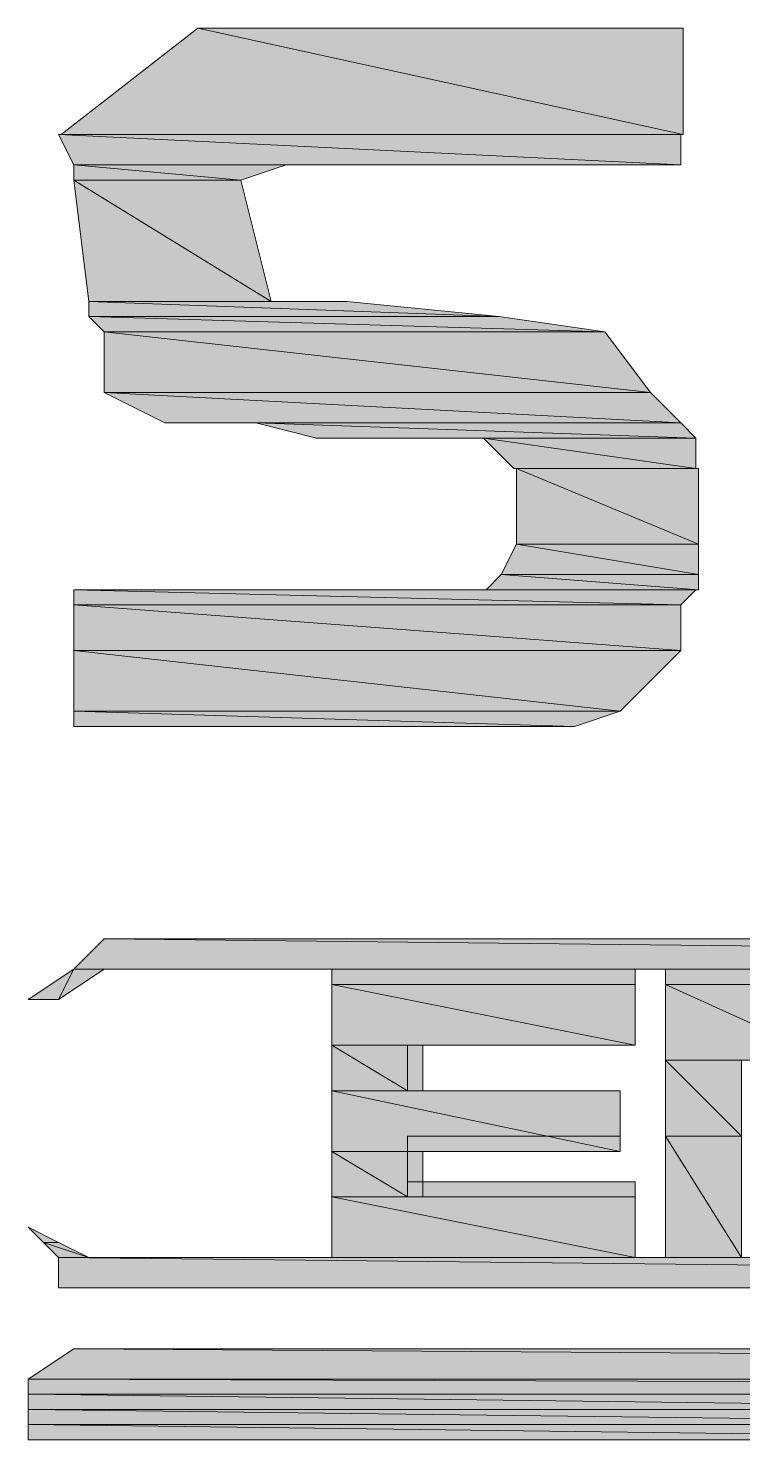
# Model space of a CAD drawing. Header units: millimetres. Extents: x -11 to 1219, y 0 to 1751.
# Drawn here: x 886.94 to 906.69, y 1243.32 to 1282.32 of the extents above; entities that cross this region are included whole.
import ezdxf

# ---------------------------------------------------------------- set-up
doc = ezdxf.new("R2010")
doc.units = ezdxf.units.MM
doc.header["$LTSCALE"] = 10
for name, color, linetype in [('1', 7, 'CONTINUOUS'), ('PDF2_Geometry', 7, 'CONTINUOUS'), ('PDF2_Solid Fills', 7, 'CONTINUOUS')]:
    doc.layers.add(name, color=color, linetype=linetype)

# ---------------------------------------------------------------- blocks, each defined once
blk = doc.blocks.new('Sinee')
at = {"layer": 'PDF2_Geometry', "lineweight": 5}
for points in [[(190.862, -314.579), (187.088, -317.514), (204.28, -317.514)], [(190.862, -314.579), (194.636, -314.579)], [(190.862, -314.579), (204.28, -314.579)], [(190.862, -314.579), (204.28, -314.579)], [(190.862, -314.579), (204.28, -314.579), (204.28, -317.514)], [(194.566, -314.579), (201.276, -314.579)], [(201.346, -314.579), (204.281, -314.579)], [(204.211, -314.579), (204.211, -314.579)], [(187.018, -317.514), (187.437, -318.353), (204.211, -318.353)], [(187.018, -317.514), (204.211, -317.514), (204.211, -318.353)], [(187.437, -318.353), (204.211, -318.353)], [(187.437, -318.353), (204.211, -318.353)], [(187.437, -318.353), (187.437, -318.772), (192.05, -318.772)], [(187.437, -318.353), (193.308, -318.353), (192.05, -318.772)], [(193.308, -318.353), (202.952, -318.353)], [(202.953, -318.353), (204.211, -318.353)], [(187.437, -318.772), (187.857, -322.127), (192.889, -322.127)], [(187.437, -318.772), (192.05, -318.772), (192.889, -322.127)], [(187.856, -322.127), (194.985, -322.127)], [(187.856, -322.127), (194.985, -322.127)], [(187.856, -322.127), (187.856, -322.546), (199.179, -322.546)], [(187.856, -322.127), (194.985, -322.127), (199.179, -322.546)], [(187.856, -322.546), (188.276, -322.965), (202.114, -322.965)], [(187.856, -322.546), (199.179, -322.546), (202.114, -322.965)], [(188.276, -322.965), (188.276, -324.643), (203.372, -324.643)], [(188.276, -322.965), (202.114, -322.965), (203.372, -324.643)], [(188.276, -324.643), (189.953, -325.482), (204.21, -325.482)], [(188.276, -324.643), (203.372, -324.643), (204.21, -325.482)], [(189.953, -325.482), (204.21, -325.482)], [(189.953, -325.482), (204.21, -325.482)], [(192.469, -325.482), (194.147, -325.901), (204.63, -325.901)], [(192.469, -325.482), (204.211, -325.482), (204.63, -325.901)], [(194.147, -325.901), (204.63, -325.901)], [(194.147, -325.901), (204.63, -325.901)], [(196.663, -325.901), (204.63, -325.901)], [(196.663, -325.901), (204.63, -325.901)], [(198.76, -325.901), (199.598, -326.74), (204.63, -326.74)], [(198.76, -325.901), (204.63, -325.901), (204.63, -326.74)], [(199.668, -326.74), (199.668, -328.836), (204.7, -328.836)], [(199.668, -326.74), (204.7, -326.74), (204.7, -328.836)], [(199.668, -328.836), (199.249, -329.675), (204.7, -329.675)], [(199.668, -328.836), (204.7, -328.836), (204.7, -329.675)], [(199.249, -329.675), (198.829, -330.094), (204.7, -330.094)], [(199.249, -329.675), (204.7, -329.675), (204.7, -330.094)], [(187.437, -330.094), (188.276, -330.094)], [(187.437, -330.094), (204.63, -330.094)], [(187.437, -330.094), (204.63, -330.094)], [(187.437, -330.094), (187.437, -330.514), (204.211, -330.514)], [(187.437, -330.094), (204.63, -330.094), (204.211, -330.514)], [(188.276, -330.094), (193.308, -330.094)], [(193.308, -330.094), (197.921, -330.094)], [(198.76, -330.094), (197.921, -330.094), (204.63, -330.094)], [(198.76, -330.094), (197.921, -330.094), (204.63, -330.094)], [(198.76, -330.094), (204.63, -330.094)], [(187.437, -330.514), (187.437, -331.772), (204.211, -331.772)], [(187.437, -330.514), (204.211, -330.514), (204.211, -331.772)], [(187.437, -331.772), (187.437, -333.449), (202.533, -333.449)], [(187.437, -331.772), (204.211, -331.772), (202.533, -333.449)], [(187.437, -333.449), (187.437, -333.868), (201.276, -333.868)], [(187.437, -333.449), (202.533, -333.449), (201.276, -333.868)], [(187.437, -333.868), (201.276, -333.868)], [(187.437, -333.868), (201.276, -333.868)], [(187.437, -333.868), (200.856, -333.868)], [(187.437, -333.868), (201.276, -333.868), (200.856, -333.868)], [(187.437, -333.868), (197.501, -333.868)], [(187.437, -333.868), (200.856, -333.868), (197.501, -333.868)], [(187.437, -333.868), (191.211, -333.868)], [(191.281, -333.868), (197.571, -333.868)], [(188.276, -339.739), (187.437, -340.578), (264.597, -340.578)], [(188.276, -339.739), (191.631, -339.739)], [(188.276, -339.739), (263.758, -339.739), (264.597, -340.578)], [(191.631, -339.739), (200.017, -339.739)], [(200.087, -339.739), (226.087, -339.739)], [(187.437, -340.578), (186.179, -341.417), (187.018, -341.417)], [(187.437, -340.578), (188.276, -340.578), (187.018, -341.417)], [(188.276, -340.578), (191.631, -340.578)], [(191.631, -340.578), (200.017, -340.578)], [(202.953, -340.578), (194.566, -340.578), (194.566, -340.997), (202.953, -340.997)], [(200.087, -340.578), (226.087, -340.578)], [(203.792, -340.997), (207.566, -340.997), (207.566, -340.578), (203.792, -340.578)], [(194.566, -340.997), (202.953, -340.997)], [(194.566, -340.997), (194.566, -342.675), (202.953, -342.675)], [(194.566, -340.997), (202.953, -340.997), (202.953, -342.675)], [(194.566, -348.546), (194.566, -340.997)], [(194.566, -348.546), (194.566, -340.997)], [(202.953, -340.997), (202.953, -342.675)], [(202.953, -340.997), (202.953, -342.675)], [(203.792, -340.997), (207.566, -340.997)], [(203.792, -340.997), (203.792, -343.094), (208.404, -343.094)], [(203.792, -340.997), (207.566, -340.997), (208.404, -343.094)], [(203.792, -340.997), (203.792, -348.546)], [(203.792, -340.997), (203.792, -348.546)], [(186.179, -341.417), (187.018, -341.417)], [(194.566, -342.675), (194.566, -343.933), (196.663, -343.933)], [(194.566, -342.675), (196.663, -342.675), (196.663, -343.933)], [(196.663, -342.675), (202.953, -342.675)], [(197.082, -342.675), (196.663, -342.675), (196.663, -343.933), (197.082, -343.933)], [(202.953, -342.675), (196.663, -342.675)], [(202.953, -342.675), (196.663, -342.675)], [(203.792, -343.094), (203.792, -345.191), (205.888, -345.191)], [(203.792, -343.094), (205.888, -343.094), (205.888, -345.191)], [(194.566, -343.933), (194.566, -345.61), (202.533, -345.61)], [(194.566, -343.933), (202.533, -343.933), (202.533, -345.61)], [(196.663, -343.933), (202.534, -343.933)], [(196.663, -343.933), (202.534, -343.933)], [(196.663, -343.933), (202.534, -343.933)], [(202.534, -343.933), (202.534, -345.61)], [(202.534, -343.933), (202.534, -345.61)], [(196.663, -345.61), (202.534, -345.61), (202.534, -345.191), (196.663, -345.191)], [(203.792, -345.191), (205.888, -345.191)], [(203.792, -345.191), (205.888, -345.191)], [(203.792, -345.191), (203.792, -348.546), (205.888, -348.546)], [(203.792, -345.191), (205.888, -345.191), (205.888, -348.546)], [(194.566, -345.61), (194.566, -346.868), (196.663, -346.868)], [(194.566, -345.61), (196.663, -345.61), (196.663, -346.868)], [(196.663, -345.61), (202.534, -345.61)], [(197.082, -345.61), (196.663, -345.61), (196.663, -346.868), (197.082, -346.868)], [(202.953, -346.449), (196.663, -346.449), (196.663, -346.868), (202.953, -346.868)], [(194.566, -346.868), (194.566, -348.546), (202.953, -348.546)], [(194.566, -346.868), (202.953, -346.868), (202.953, -348.546)], [(196.663, -346.868), (202.953, -346.868)], [(202.953, -346.868), (202.953, -348.546)], [(202.953, -346.868), (202.953, -348.546)], [(186.179, -347.707), (186.598, -348.126), (187.018, -348.126)], [(186.598, -348.126), (187.018, -348.126)], [(186.598, -348.126), (187.018, -348.126)], [(186.598, -348.126), (187.018, -348.546), (187.857, -348.546)], [(186.598, -348.126), (187.018, -348.126), (187.857, -348.546)], [(187.018, -348.546), (187.857, -348.546)], [(187.018, -348.546), (187.857, -348.546)], [(187.018, -348.546), (188.276, -348.546)], [(187.018, -348.546), (188.276, -348.546)], [(187.018, -348.546), (188.695, -348.546)], [(187.018, -348.546), (188.695, -348.546)], [(187.018, -348.546), (187.018, -349.384), (264.597, -349.384)], [(187.018, -348.546), (265.016, -348.546), (264.597, -349.384)], [(188.765, -348.546), (190.862, -348.546)], [(190.862, -348.546), (195.475, -348.546)], [(194.566, -348.546), (202.953, -348.546)], [(202.953, -348.546), (194.566, -348.546)], [(202.953, -348.546), (194.566, -348.546)], [(195.475, -348.546), (208.893, -348.546)], [(203.792, -348.546), (205.888, -348.546)], [(203.792, -348.546), (205.888, -348.546)], [(203.792, -348.546), (205.888, -348.546)], [(187.018, -349.384), (264.597, -349.384)], [(187.018, -349.384), (264.597, -349.384)], [(187.856, -349.384), (263.758, -349.384)], [(187.856, -349.384), (264.59, -349.384), (263.758, -349.384)], [(188.276, -349.384), (263.758, -349.384)], [(188.276, -349.384), (263.758, -349.384)], [(188.276, -349.384), (263.758, -349.384)], [(188.276, -349.384), (263.758, -349.384)], [(189.953, -349.384), (263.339, -349.384)], [(189.953, -349.384), (263.758, -349.384), (263.339, -349.384)], [(190.373, -349.384), (200.017, -349.384)], [(200.087, -349.384), (215.603, -349.384)], [(187.437, -351.062), (186.179, -351.9), (312.396, -351.9)], [(187.437, -351.062), (188.695, -351.062)], [(187.437, -351.062), (311.145, -351.062), (312.396, -351.9)], [(188.765, -351.062), (192.539, -351.062)], [(192.469, -351.062), (206.726, -351.062)], [(186.179, -351.9), (186.179, -352.32), (312.396, -352.32)], [(186.179, -351.9), (312.396, -351.9), (312.396, -352.32)], [(186.179, -352.32), (220.566, -352.32)], [(186.179, -352.32), (220.566, -352.32)], [(186.179, -352.32), (186.179, -352.739), (219.727, -352.739)], [(186.179, -352.32), (220.566, -352.32), (219.727, -352.739)], [(186.179, -352.739), (219.727, -352.739)], [(186.179, -352.739), (219.727, -352.739)], [(186.179, -352.739), (186.179, -353.158), (219.727, -353.158)], [(186.179, -352.739), (219.727, -352.739), (219.727, -353.158)], [(186.179, -353.158), (219.727, -353.158)], [(186.179, -353.158), (219.727, -353.158)], [(186.179, -353.158), (219.727, -353.158)], [(186.179, -353.158), (219.727, -353.158)], [(186.179, -353.158), (219.727, -353.158)], [(186.179, -353.158), (219.727, -353.158)], [(186.179, -353.158), (219.727, -353.158)], [(186.179, -353.158), (219.727, -353.158)], [(186.179, -353.158), (219.727, -353.158)], [(186.179, -353.158), (219.727, -353.158)], [(186.179, -353.158), (219.727, -353.158)], [(186.179, -353.158), (219.727, -353.158)], [(186.179, -353.158), (219.727, -353.158)], [(186.179, -353.158), (219.727, -353.158)], [(186.179, -353.158), (219.727, -353.158)], [(186.179, -353.158), (219.727, -353.158)], [(186.179, -353.158), (186.179, -353.578), (219.307, -353.578)], [(186.179, -353.158), (219.727, -353.158), (219.307, -353.578)]]:
    blk.add_lwpolyline(points, close=True, dxfattribs=at)
for points in [[(190.862, -314.579), (194.636, -314.579), (190.862, -314.579)], [(190.862, -314.579), (204.28, -314.579), (190.862, -314.579)], [(190.862, -314.579), (204.28, -314.579), (190.862, -314.579)], [(194.566, -314.579), (201.276, -314.579), (194.566, -314.579)], [(201.346, -314.579), (204.281, -314.579), (201.346, -314.579)], [(204.211, -314.579), (204.211, -314.579)], [(187.437, -318.353), (204.211, -318.353), (187.437, -318.353)], [(187.437, -318.353), (204.211, -318.353), (187.437, -318.353)], [(193.308, -318.353), (202.952, -318.353), (193.308, -318.353)], [(202.953, -318.353), (204.211, -318.353), (202.953, -318.353)], [(187.856, -322.127), (194.985, -322.127), (187.856, -322.127)], [(187.856, -322.127), (194.985, -322.127), (187.856, -322.127)], [(189.953, -325.482), (204.21, -325.482), (189.953, -325.482)], [(189.953, -325.482), (204.21, -325.482), (189.953, -325.482)], [(194.147, -325.901), (204.63, -325.901), (194.147, -325.901)], [(194.147, -325.901), (204.63, -325.901), (194.147, -325.901)], [(196.663, -325.901), (204.63, -325.901), (196.663, -325.901)], [(196.663, -325.901), (204.63, -325.901), (196.663, -325.901)], [(187.437, -330.094), (188.276, -330.094), (187.437, -330.094)], [(187.437, -330.094), (204.63, -330.094), (187.437, -330.094)], [(187.437, -330.094), (204.63, -330.094), (187.437, -330.094)], [(188.276, -330.094), (193.308, -330.094), (188.276, -330.094)], [(193.308, -330.094), (197.921, -330.094), (193.308, -330.094)], [(198.76, -330.094), (204.63, -330.094), (198.76, -330.094)], [(187.437, -333.868), (201.276, -333.868), (187.437, -333.868)], [(187.437, -333.868), (201.276, -333.868), (187.437, -333.868)], [(187.437, -333.868), (200.856, -333.868), (187.437, -333.868)], [(187.437, -333.868), (201.276, -333.868), (187.437, -333.868)], [(187.437, -333.868), (197.501, -333.868), (187.437, -333.868)], [(187.437, -333.868), (200.856, -333.868), (187.437, -333.868)], [(187.437, -333.868), (191.211, -333.868), (187.437, -333.868)], [(191.281, -333.868), (197.571, -333.868), (191.281, -333.868)], [(188.276, -339.739), (191.631, -339.739), (188.276, -339.739)], [(191.631, -339.739), (200.017, -339.739), (191.631, -339.739)], [(200.087, -339.739), (226.087, -339.739), (200.087, -339.739)], [(188.276, -340.578), (191.631, -340.578), (188.276, -340.578)], [(191.631, -340.578), (200.017, -340.578), (191.631, -340.578)], [(200.087, -340.578), (226.087, -340.578), (200.087, -340.578)], [(194.566, -340.997), (202.953, -340.997), (194.566, -340.997)], [(194.566, -348.546), (194.566, -340.997), (194.566, -348.546)], [(202.953, -340.997), (202.953, -342.675), (202.953, -340.997)], [(203.792, -340.997), (207.566, -340.997), (203.792, -340.997)], [(203.792, -340.997), (203.792, -348.546), (203.792, -340.997)], [(186.179, -341.417), (187.018, -341.417), (186.179, -341.417)], [(196.663, -342.675), (202.953, -342.675), (196.663, -342.675)], [(202.953, -342.675), (196.663, -342.675), (202.953, -342.675)], [(196.663, -343.933), (202.534, -343.933), (196.663, -343.933)], [(196.663, -343.933), (202.534, -343.933), (196.663, -343.933)], [(202.534, -343.933), (202.534, -345.61), (202.534, -343.933)], [(203.792, -345.191), (205.888, -345.191), (203.792, -345.191)], [(203.792, -345.191), (205.888, -345.191), (203.792, -345.191)], [(196.663, -345.61), (202.534, -345.61), (196.663, -345.61)], [(196.663, -346.868), (202.953, -346.868), (196.663, -346.868)], [(202.953, -346.868), (202.953, -348.546), (202.953, -346.868)], [(186.598, -348.126), (187.018, -348.126), (186.598, -348.126)], [(186.598, -348.126), (187.018, -348.126), (186.598, -348.126)], [(187.018, -348.546), (187.857, -348.546), (187.018, -348.546)], [(187.018, -348.546), (187.857, -348.546), (187.018, -348.546)], [(187.018, -348.546), (188.276, -348.546), (187.018, -348.546)], [(187.018, -348.546), (188.276, -348.546), (187.018, -348.546)], [(187.018, -348.546), (188.695, -348.546), (187.018, -348.546)], [(187.018, -348.546), (188.695, -348.546), (187.018, -348.546)], [(188.765, -348.546), (190.862, -348.546), (188.765, -348.546)], [(190.862, -348.546), (195.475, -348.546), (190.862, -348.546)], [(194.566, -348.546), (202.953, -348.546), (194.566, -348.546)], [(202.953, -348.546), (194.566, -348.546), (202.953, -348.546)], [(195.475, -348.546), (208.893, -348.546), (195.475, -348.546)], [(203.792, -348.546), (205.888, -348.546), (203.792, -348.546)], [(203.792, -348.546), (205.888, -348.546), (203.792, -348.546)], [(187.018, -349.384), (264.597, -349.384), (187.018, -349.384)], [(187.018, -349.384), (264.597, -349.384), (187.018, -349.384)], [(187.856, -349.384), (263.758, -349.384), (187.856, -349.384)], [(187.856, -349.384), (264.59, -349.384), (187.856, -349.384)], [(188.276, -349.384), (263.758, -349.384), (188.276, -349.384)], [(188.276, -349.384), (263.758, -349.384), (188.276, -349.384)], [(188.276, -349.384), (263.758, -349.384), (188.276, -349.384)], [(188.276, -349.384), (263.758, -349.384), (188.276, -349.384)], [(189.953, -349.384), (263.339, -349.384), (189.953, -349.384)], [(189.953, -349.384), (263.758, -349.384), (189.953, -349.384)], [(190.373, -349.384), (200.017, -349.384), (190.373, -349.384)], [(200.087, -349.384), (215.603, -349.384), (200.087, -349.384)], [(187.437, -351.062), (188.695, -351.062), (187.437, -351.062)], [(188.765, -351.062), (192.539, -351.062), (188.765, -351.062)], [(192.469, -351.062), (206.726, -351.062), (192.469, -351.062)], [(186.179, -352.32), (220.566, -352.32), (186.179, -352.32)], [(186.179, -352.32), (220.566, -352.32), (186.179, -352.32)], [(186.179, -352.739), (219.727, -352.739), (186.179, -352.739)], [(186.179, -352.739), (219.727, -352.739), (186.179, -352.739)], [(186.179, -353.158), (219.727, -353.158), (186.179, -353.158)], [(186.179, -353.158), (219.727, -353.158), (186.179, -353.158)], [(186.179, -353.158), (219.727, -353.158), (186.179, -353.158)], [(186.179, -353.158), (219.727, -353.158), (186.179, -353.158)], [(186.179, -353.158), (219.727, -353.158), (186.179, -353.158)], [(186.179, -353.158), (219.727, -353.158), (186.179, -353.158)], [(186.179, -353.158), (219.727, -353.158), (186.179, -353.158)], [(186.179, -353.158), (219.727, -353.158), (186.179, -353.158)], [(186.179, -353.158), (219.727, -353.158), (186.179, -353.158)], [(186.179, -353.158), (219.727, -353.158), (186.179, -353.158)], [(186.179, -353.158), (219.727, -353.158), (186.179, -353.158)], [(186.179, -353.158), (219.727, -353.158), (186.179, -353.158)], [(186.179, -353.158), (219.727, -353.158), (186.179, -353.158)], [(186.179, -353.158), (219.727, -353.158), (186.179, -353.158)], [(186.179, -353.158), (219.727, -353.158), (186.179, -353.158)], [(186.179, -353.158), (219.727, -353.158), (186.179, -353.158)]]:
    blk.add_lwpolyline(points, dxfattribs=at)
at = {"layer": 'PDF2_Solid Fills', "lineweight": 5, "transparency": 33554559}
for points in [[(190.862, -314.579), (187.088, -317.514), (204.28, -317.514)], [(190.862, -314.579), (204.28, -314.579), (204.28, -317.514)], [(187.018, -317.514), (187.437, -318.353), (204.211, -318.353)], [(187.018, -317.514), (204.211, -317.514), (204.211, -318.353)], [(187.437, -318.353), (187.437, -318.772), (192.05, -318.772)], [(187.437, -318.353), (193.308, -318.353), (192.05, -318.772)], [(187.437, -318.772), (187.857, -322.127), (192.889, -322.127)], [(187.437, -318.772), (192.05, -318.772), (192.889, -322.127)], [(187.856, -322.127), (187.856, -322.546), (199.179, -322.546)], [(187.856, -322.127), (194.985, -322.127), (199.179, -322.546)], [(187.856, -322.546), (188.276, -322.965), (202.114, -322.965)], [(187.856, -322.546), (199.179, -322.546), (202.114, -322.965)], [(188.276, -322.965), (188.276, -324.643), (203.372, -324.643)], [(188.276, -322.965), (202.114, -322.965), (203.372, -324.643)], [(188.276, -324.643), (189.953, -325.482), (204.21, -325.482)], [(188.276, -324.643), (203.372, -324.643), (204.21, -325.482)], [(192.469, -325.482), (194.147, -325.901), (204.63, -325.901)], [(192.469, -325.482), (204.211, -325.482), (204.63, -325.901)], [(198.76, -325.901), (199.598, -326.74), (204.63, -326.74)], [(198.76, -325.901), (204.63, -325.901), (204.63, -326.74)], [(199.668, -326.74), (199.668, -328.836), (204.7, -328.836)], [(199.668, -326.74), (204.7, -326.74), (204.7, -328.836)], [(199.668, -328.836), (199.249, -329.675), (204.7, -329.675)], [(199.668, -328.836), (204.7, -328.836), (204.7, -329.675)], [(199.249, -329.675), (198.829, -330.094), (204.7, -330.094)], [(199.249, -329.675), (204.7, -329.675), (204.7, -330.094)], [(187.437, -330.094), (187.437, -330.514), (204.211, -330.514)], [(187.437, -330.094), (204.63, -330.094), (204.211, -330.514)], [(187.437, -330.514), (187.437, -331.772), (204.211, -331.772)], [(187.437, -330.514), (204.211, -330.514), (204.211, -331.772)], [(187.437, -331.772), (187.437, -333.449), (202.533, -333.449)], [(187.437, -331.772), (204.211, -331.772), (202.533, -333.449)], [(187.437, -333.449), (187.437, -333.868), (201.276, -333.868)], [(187.437, -333.449), (202.533, -333.449), (201.276, -333.868)], [(188.276, -339.739), (187.437, -340.578), (264.597, -340.578)], [(188.276, -339.739), (263.758, -339.739), (264.597, -340.578)], [(187.437, -340.578), (186.179, -341.417), (187.018, -341.417)], [(187.437, -340.578), (188.276, -340.578), (187.018, -341.417)], [(194.566, -340.578), (194.566, -340.997), (202.953, -340.578)], [(194.566, -340.997), (202.953, -340.578), (202.953, -340.997)], [(207.566, -340.997), (207.566, -340.578), (203.792, -340.997)], [(207.566, -340.578), (203.792, -340.997), (203.792, -340.578)], [(194.566, -340.997), (194.566, -342.675), (202.953, -342.675)], [(194.566, -340.997), (202.953, -340.997), (202.953, -342.675)], [(203.792, -340.997), (203.792, -343.094), (208.404, -343.094)], [(203.792, -340.997), (207.566, -340.997), (208.404, -343.094)], [(194.566, -342.675), (194.566, -343.933), (196.663, -343.933)], [(194.566, -342.675), (196.663, -342.675), (196.663, -343.933)], [(197.082, -342.675), (196.663, -342.675), (197.082, -343.933)], [(196.663, -342.675), (197.082, -343.933), (196.663, -343.933)], [(203.792, -343.094), (203.792, -345.191), (205.888, -345.191)], [(203.792, -343.094), (205.888, -343.094), (205.888, -345.191)], [(194.566, -343.933), (194.566, -345.61), (202.533, -345.61)], [(194.566, -343.933), (202.533, -343.933), (202.533, -345.61)], [(202.534, -345.61), (202.534, -345.191), (196.663, -345.61)], [(202.534, -345.191), (196.663, -345.61), (196.663, -345.191)], [(203.792, -345.191), (203.792, -348.546), (205.888, -348.546)], [(203.792, -345.191), (205.888, -345.191), (205.888, -348.546)], [(194.566, -345.61), (194.566, -346.868), (196.663, -346.868)], [(194.566, -345.61), (196.663, -345.61), (196.663, -346.868)], [(197.082, -345.61), (196.663, -345.61), (197.082, -346.868)], [(196.663, -345.61), (197.082, -346.868), (196.663, -346.868)], [(196.663, -346.449), (196.663, -346.868), (202.953, -346.449)], [(196.663, -346.868), (202.953, -346.449), (202.953, -346.868)], [(194.566, -346.868), (194.566, -348.546), (202.953, -348.546)], [(194.566, -346.868), (202.953, -346.868), (202.953, -348.546)], [(186.179, -347.707), (186.598, -348.126), (187.018, -348.126)], [(186.598, -348.126), (187.018, -348.546), (187.857, -348.546)], [(186.598, -348.126), (187.018, -348.126), (187.857, -348.546)], [(187.018, -348.546), (187.018, -349.384), (264.597, -349.384)], [(187.018, -348.546), (265.016, -348.546), (264.597, -349.384)], [(187.437, -351.062), (186.179, -351.9), (312.396, -351.9)], [(187.437, -351.062), (311.145, -351.062), (312.396, -351.9)], [(186.179, -351.9), (186.179, -352.32), (312.396, -352.32)], [(186.179, -351.9), (312.396, -351.9), (312.396, -352.32)], [(186.179, -352.32), (186.179, -352.739), (219.727, -352.739)], [(186.179, -352.32), (220.566, -352.32), (219.727, -352.739)], [(186.179, -352.739), (186.179, -353.158), (219.727, -353.158)], [(186.179, -352.739), (219.727, -352.739), (219.727, -353.158)], [(186.179, -353.158), (186.179, -353.578), (219.307, -353.578)], [(186.179, -353.158), (219.727, -353.158), (219.307, -353.578)]]:
    blk.add_solid(points, dxfattribs=at)

msp = doc.modelspace()

# ---------------------------------------------------------------- block references
at = {"layer": '1'}
msp.add_blockref('Sinee', (700.7639, 1596.8942), dxfattribs=at)

doc.saveas('drawing.dxf')
